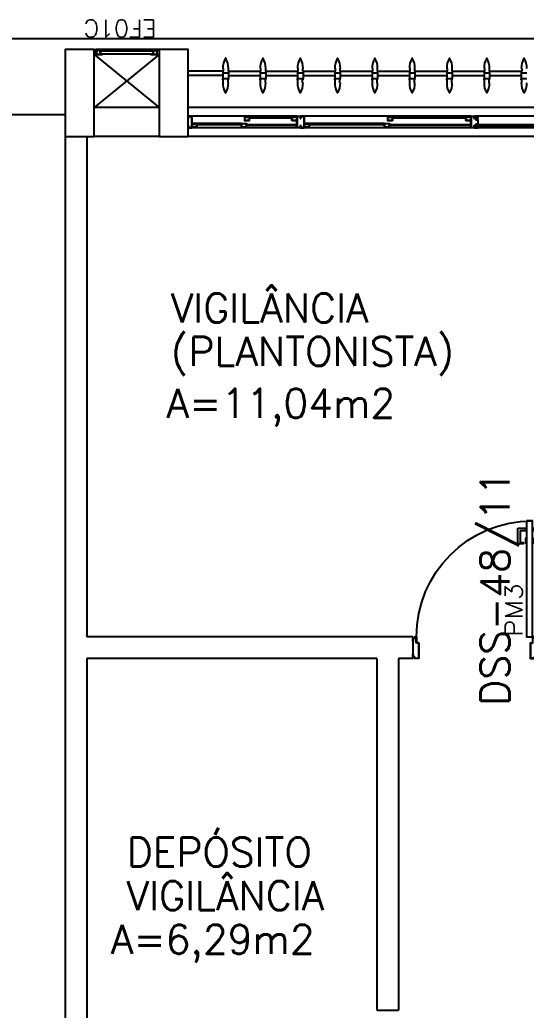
# Model space of a CAD drawing. Header units: millimetres. Extents: x 2046 to 2564, y 885 to 1120.
# Drawn here: x 2343.75 to 2347.24, y 959.28 to 966.11 of the extents above; entities that cross this region are included whole.
import ezdxf

# ---------------------------------------------------------------- set-up
doc = ezdxf.new("R2010")
doc.units = ezdxf.units.MM
doc.header["$LTSCALE"] = 10
for name, color, linetype in [('AR-ALV', 2, 'Continuous'), ('AR-BRISES', 2, 'Continuous'), ('AR-CALÇADA', 1, 'Continuous'), ('AR-ESQ', 1, 'Continuous'), ('AR-ESTC', 3, 'Continuous'), ('AR-PEITORIL', 1, 'Continuous'), ('AR-PISO2', 1, 'Continuous'), ('AR-PORTA', 1, 'Continuous'), ('AR-SHAFT', 1, 'Continuous'), ('BR-PAINEL', 1, 'Continuous'), ('BR-SUPORTE', 1, 'Continuous'), ('DT-ESQ-CHAPA DOBRADA-V', 2, 'Continuous'), ('DT-ESQ-MARCO-V', 1, 'Continuous'), ('DT-ESQ-PERFIL CADEIRA-C', 2, 'Continuous'), ('DT-ESQ-PERFIL CADEIRA-V', 1, 'Continuous'), ('DT-ESQ-PERFIL U-C', 2, 'Continuous'), ('DT-ESQ-PERFIL U-V', 1, 'Continuous'), ('DT-ESQ-VENEZIANA-C', 1, 'Continuous'), ('DT-ESQ-VENEZIANA-V', 1, 'Continuous'), ('DT-ESQ-VIDRO-C', 2, 'Continuous'), ('DT-TXTESQ', 2, 'Continuous'), ('DT-TXTMOD', 1, 'Continuous'), ('ENDEREÇO', 2, 'Continuous'), ('maçaneta', 1, 'Continuous'), ('mov', 1, 'Continuous'), ('PM-PERFIL U-C', 2, 'Continuous'), ('PM-TXT', 2, 'Continuous'), ('pm1', 2, 'Continuous'), ('TEXTO', 2, 'Continuous'), ('Área', 2, 'Continuous')]:
    doc.layers.add(name, color=color, linetype=linetype)
doc.styles.add('S10', font='simplex.shx', dxfattribs={"height": 0.1})
doc.styles.add('S12', font='simplex.shx', dxfattribs={"width": 1.1, "height": 0.12})
doc.styles.add('UNB-100', font='simplex.shx', dxfattribs={"height": 0.2})
doc.styles.add('UNB1-100', font='simplex.shx', dxfattribs={"height": 0.2})

# ---------------------------------------------------------------- blocks, each defined once
blk = doc.blocks.new('EF31-P')
at = {"layer": 'DT-ESQ-CHAPA DOBRADA-V', "ltscale": 0.1}
for p, q in [((3.2, -0.077), (3.7615, -0.077)), ((3.2, -0.08), (3.7615, -0.08)), ((4.4, -0.077), (4.749, -0.077)), ((4.4, -0.08), (4.749, -0.08))]:
    blk.add_line(p, q, dxfattribs=at)
at = {"layer": 'DT-ESQ-MARCO-V', "ltscale": 0.1}
for p, q in [((2.5985, -0.06), (3.1515, -0.06)), ((2.5985, -0.14), (3.1515, -0.14))]:
    blk.add_line(p, q, dxfattribs=at)
at = {"layer": 'DT-ESQ-PERFIL CADEIRA-C', "ltscale": 0.1}
for p, q in [((3.2, -0.1335), (3.2485, -0.1335)), ((3.773, -0.1335), (3.7265, -0.1335)), ((3.7635, -0.0885), (3.81, -0.0885)), ((4.35, -0.0885), (4.3015, -0.0885)), ((4.4, -0.1335), (4.4485, -0.1335)), ((4.7605, -0.1335), (4.714, -0.1335)), ((4.751, -0.0885), (4.7975, -0.0885)), ((5.125, -0.0885), (5.0765, -0.0885))]:
    blk.add_line(p, q, dxfattribs=at)
for points in [[(3.81, -0.087, -1), (3.81, -0.09), (3.7635, -0.09, -0.414214), (3.7615, -0.088), (3.7615, -0.067, -0.414214), (3.7635, -0.065), (3.795, -0.065, -0.414214), (3.7965, -0.0665), (3.7965, -0.087)], [(3.7965, -0.0885, -0.198913), (3.7954, -0.0881, -0.198913), (3.795, -0.087), (3.795, -0.067, 0.414214), (3.7945, -0.0665), (3.7635, -0.0665, 0.414214), (3.763, -0.067), (3.763, -0.088, 0.414214), (3.7635, -0.0885)], [(4.3015, -0.09), (4.35, -0.09), (4.35, -0.0885), (4.315, -0.0885, 0.198912), (4.3161, -0.0881, 0.198913), (4.3165, -0.087), (4.3165, -0.067, -0.414214), (4.317, -0.0665), (4.35, -0.0665), (4.35, -0.065), (4.3165, -0.065, 0.414214), (4.315, -0.0665), (4.315, -0.0785), (4.315, -0.08), (4.315, -0.087), (4.3015, -0.087, 1)], [(4.7975, -0.087, -1), (4.7975, -0.09), (4.751, -0.09, -0.414214), (4.749, -0.088), (4.749, -0.067, -0.414214), (4.751, -0.065), (4.7825, -0.065, -0.414214), (4.784, -0.0665), (4.784, -0.087)], [(4.784, -0.0885, -0.198913), (4.7829, -0.0881, -0.198913), (4.7825, -0.087), (4.7825, -0.067, 0.414214), (4.782, -0.0665), (4.751, -0.0665, 0.414214), (4.7505, -0.067), (4.7505, -0.088, 0.414214), (4.751, -0.0885)], [(5.0765, -0.09), (5.125, -0.09), (5.125, -0.0885), (5.09, -0.0885, 0.198912), (5.0911, -0.0881, 0.198913), (5.0915, -0.087), (5.0915, -0.067, -0.414214), (5.092, -0.0665), (5.125, -0.0665), (5.125, -0.065), (5.0915, -0.065, 0.414214), (5.09, -0.0665), (5.09, -0.0785), (5.09, -0.08), (5.09, -0.087), (5.0765, -0.087, 1)], [(3.2485, -0.135), (3.2, -0.135), (3.2, -0.1335), (3.235, -0.1335, -0.198912), (3.2339, -0.1331, -0.198913), (3.2335, -0.132), (3.2335, -0.112, 0.414214), (3.233, -0.1115), (3.2, -0.1115), (3.2, -0.11), (3.2335, -0.11, -0.414214), (3.235, -0.1115), (3.235, -0.1235), (3.235, -0.125), (3.235, -0.132), (3.2485, -0.132, -1)], [(3.7265, -0.132, 1), (3.7265, -0.135), (3.773, -0.135, 0.414214), (3.775, -0.133), (3.775, -0.112, 0.414214), (3.773, -0.11), (3.7415, -0.11, 0.414214), (3.74, -0.1115), (3.74, -0.132)], [(3.74, -0.1335, 0.198913), (3.7411, -0.1331, 0.198913), (3.7415, -0.132), (3.7415, -0.112, -0.414214), (3.742, -0.1115), (3.773, -0.1115, -0.414214), (3.7735, -0.112), (3.7735, -0.133, -0.414214), (3.773, -0.1335)], [(4.4485, -0.135), (4.4, -0.135), (4.4, -0.1335), (4.435, -0.1335, -0.198912), (4.4339, -0.1331, -0.198913), (4.4335, -0.132), (4.4335, -0.112, 0.414214), (4.433, -0.1115), (4.4, -0.1115), (4.4, -0.11), (4.4335, -0.11, -0.414214), (4.435, -0.1115), (4.435, -0.1235), (4.435, -0.125), (4.435, -0.132), (4.4485, -0.132, -1)], [(4.714, -0.132, 1), (4.714, -0.135), (4.7605, -0.135, 0.414214), (4.7625, -0.133), (4.7625, -0.112, 0.414214), (4.7605, -0.11), (4.729, -0.11, 0.414214), (4.7275, -0.1115), (4.7275, -0.132)], [(4.7275, -0.1335, 0.198913), (4.7286, -0.1331, 0.198913), (4.729, -0.132), (4.729, -0.112, -0.414214), (4.7295, -0.1115), (4.7605, -0.1115, -0.414214), (4.761, -0.112), (4.761, -0.133, -0.414214), (4.7605, -0.1335)]]:
    blk.add_lwpolyline(points, format="xyb", close=True, dxfattribs=at)
at = {"layer": 'DT-ESQ-PERFIL CADEIRA-V', "ltscale": 0.1}
for p, q in [((3.2485, -0.135), (3.7265, -0.135)), ((3.795, -0.09), (4.3015, -0.09)), ((4.4485, -0.135), (4.714, -0.135)), ((4.7825, -0.09), (5.0765, -0.09))]:
    blk.add_line(p, q, dxfattribs=at)
at = {"layer": 'DT-ESQ-PERFIL U-C', "ltscale": 0.1}
for points in [[(3.15, -0.1285), (3.15, -0.1385, 0.414214), (3.1515, -0.14), (3.1735, -0.14, 0.414214), (3.175, -0.1385), (3.175, -0.125), (3.1735, -0.125), (3.1735, -0.138, -0.414214), (3.173, -0.1385), (3.152, -0.1385, -0.414214), (3.1515, -0.138), (3.1515, -0.1285), (3.1645, -0.1285, 0.414214), (3.166, -0.127), (3.166, -0.117, 0.414214), (3.1645, -0.1155), (3.1515, -0.1155), (3.1515, -0.0845), (3.1645, -0.0845, 0.414214), (3.166, -0.083), (3.166, -0.073, 0.414214), (3.1645, -0.0715), (3.1515, -0.0715), (3.1515, -0.062, -0.414214), (3.152, -0.0615), (3.173, -0.0615, -0.414214), (3.1735, -0.062), (3.1735, -0.075), (3.175, -0.075), (3.175, -0.0615, 0.414214), (3.1735, -0.06), (3.1515, -0.06, 0.414214), (3.15, -0.0615), (3.15, -0.0715, 0.414214), (3.1515, -0.073), (3.1645, -0.073), (3.1645, -0.083), (3.1515, -0.083), (3.1515, -0.083, 0.414214), (3.15, -0.0845), (3.15, -0.1155, 0.414214), (3.1515, -0.117), (3.1515, -0.117), (3.1645, -0.117), (3.1645, -0.127), (3.1515, -0.127, 0.414214)], [(3.175, -0.0615, -0.414214), (3.1765, -0.06), (3.1985, -0.06, -0.414214), (3.2, -0.0615), (3.2, -0.1385, -0.414214), (3.1985, -0.14), (3.1765, -0.14, -0.414214), (3.175, -0.1385), (3.175, -0.125), (3.1765, -0.125), (3.1765, -0.138, 0.414214), (3.177, -0.1385), (3.198, -0.1385, 0.414214), (3.1985, -0.138), (3.1985, -0.062, 0.414214), (3.198, -0.0615), (3.177, -0.0615, 0.414214), (3.1765, -0.062), (3.1765, -0.075), (3.175, -0.075)], [(4.375, -0.0615, 0.414214), (4.3735, -0.06), (4.3515, -0.06, 0.414214), (4.35, -0.0615), (4.35, -0.1385, 0.414214), (4.3515, -0.14), (4.3735, -0.14, 0.414214), (4.375, -0.1385), (4.375, -0.125), (4.3735, -0.125), (4.3735, -0.138, -0.414214), (4.373, -0.1385), (4.352, -0.1385, -0.414214), (4.3515, -0.138), (4.3515, -0.062, -0.414214), (4.352, -0.0615), (4.373, -0.0615, -0.414214), (4.3735, -0.062), (4.3735, -0.075), (4.375, -0.075)], [(4.375, -0.0615, -0.414214), (4.3765, -0.06), (4.3985, -0.06, -0.414214), (4.4, -0.0615), (4.4, -0.1385, -0.414214), (4.3985, -0.14), (4.3765, -0.14, -0.414214), (4.375, -0.1385), (4.375, -0.125), (4.3765, -0.125), (4.3765, -0.138, 0.414214), (4.377, -0.1385), (4.398, -0.1385, 0.414214), (4.3985, -0.138), (4.3985, -0.062, 0.414214), (4.398, -0.0615), (4.377, -0.0615, 0.414214), (4.3765, -0.062), (4.3765, -0.075), (4.375, -0.075)], [(5.15, -0.0615, 0.414214), (5.1485, -0.06), (5.1265, -0.06, 0.414214), (5.125, -0.0615), (5.125, -0.1385, 0.414214), (5.1265, -0.14), (5.1485, -0.14, 0.414214), (5.15, -0.1385), (5.15, -0.125), (5.1485, -0.125), (5.1485, -0.138, -0.414214), (5.148, -0.1385), (5.127, -0.1385, -0.414214), (5.1265, -0.138), (5.1265, -0.062, -0.414214), (5.127, -0.0615), (5.148, -0.0615, -0.414214), (5.1485, -0.062), (5.1485, -0.075), (5.15, -0.075)]]:
    blk.add_lwpolyline(points, format="xyb", close=True, dxfattribs=at)
at = {"layer": 'DT-ESQ-PERFIL U-V', "ltscale": 0.1}
for p, q in [((3.1985, -0.06), (4.3515, -0.06)), ((4.3985, -0.06), (5.1265, -0.06)), ((3.1985, -0.14), (4.3515, -0.14)), ((4.3985, -0.14), (5.1265, -0.14))]:
    blk.add_line(p, q, dxfattribs=at)
at = {"layer": 'DT-ESQ-VIDRO-C', "ltscale": 0.1}
for points in [[(3.1625, -0.081), (3.1625, -0.075), (2.5875, -0.075), (2.5875, -0.081)], [(3.238, -0.13), (3.238, -0.127), (3.737, -0.127), (3.737, -0.13)], [(4.3125, -0.085), (4.3125, -0.082), (3.799, -0.082), (3.799, -0.085)], [(4.438, -0.13), (4.438, -0.127), (4.7245, -0.127), (4.7245, -0.13)], [(5.0875, -0.085), (5.0875, -0.082), (4.7865, -0.082), (4.7865, -0.085)]]:
    blk.add_lwpolyline(points, close=True, dxfattribs=at)
at = {"layer": 'DT-TXTMOD', "ltscale": 0.1, "style": 'S10', "flags": 3}
for tag, p in [('M01', (0.025, -0.28)), ('M02', (0.3253, -0.28)), ('M03', (0.627, -0.28)), ('M04', (0.9288, -0.28)), ('M05', (1.2306, -0.28)), ('M06', (1.5323, -0.28)), ('M07', (1.8341, -0.28)), ('M08', (2.1359, -0.28)), ('M09', (2.4376, -0.28)), ('M10', (2.7394, -0.28)), ('M11', (3.0412, -0.28)), ('M12', (3.3429, -0.28)), ('M13', (3.6447, -0.28)), ('M14', (3.9464, -0.28)), ('M15', (4.2482, -0.28)), ('M16', (4.55, -0.28)), ('M17', (4.8517, -0.28))]:
    blk.add_attdef(tag, p, '', height=0.1, dxfattribs=at)
blk = doc.blocks.new('BR-MODULO8')
at = {"layer": 'BR-PAINEL'}
for p, q in [((-4.9117, 0.27), (-4.9092, 0.27)), ((-4.9117, 0.25), (-4.9117, 0.24)), ((-4.9117, 0.25), (-4.9092, 0.25)), ((-4.9117, 0.24), (-4.8733, 0.24)), ((-4.9117, 0.24), (-4.9117, 0.2)), ((-4.9092, 0.27), (-4.9092, 0.25)), ((-4.8758, 0.27), (-4.8758, 0.25)), ((-4.8733, 0.27), (-4.8758, 0.27)), ((-4.8733, 0.25), (-4.8758, 0.25)), ((-4.8733, 0.25), (-4.8733, 0.24)), ((-4.8733, 0.24), (-4.8733, 0.2)), ((-4.6542, 0.27), (-4.6517, 0.27)), ((-4.6542, 0.25), (-4.6542, 0.24)), ((-4.6542, 0.25), (-4.6517, 0.25)), ((-4.6542, 0.24), (-4.6158, 0.24)), ((-4.6542, 0.24), (-4.6542, 0.2)), ((-4.6517, 0.27), (-4.6517, 0.25)), ((-4.6183, 0.27), (-4.6183, 0.25)), ((-4.6158, 0.27), (-4.6183, 0.27)), ((-4.6158, 0.25), (-4.6183, 0.25)), ((-4.6158, 0.25), (-4.6158, 0.24)), ((-4.6158, 0.24), (-4.6158, 0.2)), ((-4.3967, 0.27), (-4.3942, 0.27)), ((-4.3967, 0.25), (-4.3967, 0.24)), ((-4.3967, 0.25), (-4.3942, 0.25)), ((-4.3967, 0.24), (-4.3583, 0.24)), ((-4.3967, 0.24), (-4.3967, 0.2)), ((-4.3942, 0.27), (-4.3942, 0.25)), ((-4.3608, 0.27), (-4.3608, 0.25)), ((-4.3583, 0.27), (-4.3608, 0.27)), ((-4.3583, 0.25), (-4.3608, 0.25)), ((-4.3583, 0.25), (-4.3583, 0.24)), ((-4.3583, 0.24), (-4.3583, 0.2)), ((-4.1392, 0.27), (-4.1367, 0.27)), ((-4.1392, 0.25), (-4.1392, 0.24)), ((-4.1392, 0.25), (-4.1367, 0.25)), ((-4.1392, 0.24), (-4.1008, 0.24)), ((-4.1392, 0.24), (-4.1392, 0.2)), ((-4.1367, 0.27), (-4.1367, 0.25)), ((-4.1033, 0.27), (-4.1033, 0.25)), ((-4.1008, 0.27), (-4.1033, 0.27)), ((-4.1008, 0.25), (-4.1033, 0.25)), ((-4.1008, 0.25), (-4.1008, 0.24)), ((-4.1008, 0.24), (-4.1008, 0.2)), ((-3.8817, 0.27), (-3.8792, 0.27)), ((-3.8817, 0.25), (-3.8817, 0.24)), ((-3.8817, 0.25), (-3.8792, 0.25)), ((-3.8817, 0.24), (-3.8433, 0.24)), ((-3.8817, 0.24), (-3.8817, 0.2)), ((-3.8792, 0.27), (-3.8792, 0.25)), ((-3.8458, 0.27), (-3.8458, 0.25)), ((-3.8433, 0.27), (-3.8458, 0.27)), ((-3.8433, 0.25), (-3.8458, 0.25)), ((-3.8433, 0.25), (-3.8433, 0.24)), ((-3.8433, 0.24), (-3.8433, 0.2)), ((-3.6242, 0.27), (-3.6217, 0.27)), ((-3.6242, 0.25), (-3.6242, 0.24)), ((-3.6242, 0.25), (-3.6217, 0.25)), ((-3.6242, 0.24), (-3.5858, 0.24)), ((-3.6242, 0.24), (-3.6242, 0.2)), ((-3.6217, 0.27), (-3.6217, 0.25)), ((-3.5883, 0.27), (-3.5883, 0.25)), ((-3.5858, 0.27), (-3.5883, 0.27)), ((-3.5858, 0.25), (-3.5883, 0.25)), ((-3.5858, 0.25), (-3.5858, 0.24)), ((-3.5858, 0.24), (-3.5858, 0.2)), ((-3.3667, 0.27), (-3.3642, 0.27)), ((-3.3667, 0.25), (-3.3667, 0.24)), ((-3.3667, 0.25), (-3.3642, 0.25)), ((-3.3667, 0.24), (-3.3283, 0.24)), ((-3.3667, 0.24), (-3.3667, 0.2)), ((-3.3642, 0.27), (-3.3642, 0.25)), ((-3.3308, 0.27), (-3.3308, 0.25)), ((-3.3283, 0.27), (-3.3308, 0.27)), ((-3.3283, 0.25), (-3.3308, 0.25)), ((-3.3283, 0.25), (-3.3283, 0.24)), ((-3.3283, 0.24), (-3.3283, 0.2)), ((-3.1092, 0.27), (-3.1067, 0.27)), ((-3.1092, 0.25), (-3.1092, 0.24)), ((-3.1092, 0.25), (-3.1067, 0.25)), ((-3.1092, 0.24), (-3.0708, 0.24)), ((-3.1092, 0.24), (-3.1092, 0.2)), ((-3.1067, 0.27), (-3.1067, 0.25)), ((-3.0733, 0.27), (-3.0733, 0.25)), ((-3.0708, 0.27), (-3.0733, 0.27)), ((-3.0708, 0.25), (-3.0733, 0.25)), ((-3.0708, 0.25), (-3.0708, 0.24)), ((-3.0708, 0.24), (-3.0708, 0.2)), ((-2.8517, 0.27), (-2.8492, 0.27)), ((-2.8517, 0.25), (-2.8517, 0.24)), ((-2.8517, 0.25), (-2.8492, 0.25)), ((-2.8517, 0.24), (-2.8133, 0.24)), ((-2.8517, 0.24), (-2.8517, 0.2)), ((-2.8492, 0.27), (-2.8492, 0.25)), ((-4.9117, 0.2), (-4.8733, 0.2)), ((-4.9117, 0.19), (-4.9117, 0.2)), ((-4.9117, 0.19), (-4.9092, 0.19)), ((-4.9117, 0.17), (-4.9092, 0.17)), ((-4.9092, 0.17), (-4.9092, 0.19)), ((-4.8733, 0.19), (-4.8758, 0.19)), ((-4.8758, 0.17), (-4.8758, 0.19)), ((-4.8733, 0.17), (-4.8758, 0.17)), ((-4.8733, 0.19), (-4.8733, 0.2)), ((-4.6542, 0.2), (-4.6158, 0.2)), ((-4.6542, 0.19), (-4.6542, 0.2)), ((-4.6542, 0.19), (-4.6517, 0.19)), ((-4.6542, 0.17), (-4.6517, 0.17)), ((-4.6517, 0.17), (-4.6517, 0.19)), ((-4.6158, 0.19), (-4.6183, 0.19)), ((-4.6183, 0.17), (-4.6183, 0.19)), ((-4.6158, 0.17), (-4.6183, 0.17)), ((-4.6158, 0.19), (-4.6158, 0.2)), ((-4.3967, 0.2), (-4.3583, 0.2)), ((-4.3967, 0.19), (-4.3967, 0.2)), ((-4.3967, 0.19), (-4.3942, 0.19)), ((-4.3967, 0.17), (-4.3942, 0.17)), ((-4.3942, 0.17), (-4.3942, 0.19)), ((-4.3583, 0.19), (-4.3608, 0.19)), ((-4.3608, 0.17), (-4.3608, 0.19)), ((-4.3583, 0.17), (-4.3608, 0.17)), ((-4.3583, 0.19), (-4.3583, 0.2)), ((-4.1392, 0.2), (-4.1008, 0.2)), ((-4.1392, 0.19), (-4.1392, 0.2)), ((-4.1392, 0.19), (-4.1367, 0.19)), ((-4.1392, 0.17), (-4.1367, 0.17)), ((-4.1367, 0.17), (-4.1367, 0.19)), ((-4.1008, 0.19), (-4.1033, 0.19)), ((-4.1033, 0.17), (-4.1033, 0.19)), ((-4.1008, 0.17), (-4.1033, 0.17)), ((-4.1008, 0.19), (-4.1008, 0.2)), ((-3.8817, 0.2), (-3.8433, 0.2)), ((-3.8817, 0.19), (-3.8817, 0.2)), ((-3.8817, 0.19), (-3.8792, 0.19)), ((-3.8817, 0.17), (-3.8792, 0.17)), ((-3.8792, 0.17), (-3.8792, 0.19)), ((-3.8433, 0.19), (-3.8458, 0.19)), ((-3.8458, 0.17), (-3.8458, 0.19)), ((-3.8433, 0.17), (-3.8458, 0.17)), ((-3.8433, 0.19), (-3.8433, 0.2)), ((-3.6242, 0.2), (-3.5858, 0.2)), ((-3.6242, 0.19), (-3.6242, 0.2)), ((-3.6242, 0.19), (-3.6217, 0.19)), ((-3.6242, 0.17), (-3.6217, 0.17)), ((-3.6217, 0.17), (-3.6217, 0.19)), ((-3.5858, 0.19), (-3.5883, 0.19)), ((-3.5883, 0.17), (-3.5883, 0.19)), ((-3.5858, 0.17), (-3.5883, 0.17)), ((-3.5858, 0.19), (-3.5858, 0.2)), ((-3.3667, 0.2), (-3.3283, 0.2)), ((-3.3667, 0.19), (-3.3667, 0.2)), ((-3.3667, 0.19), (-3.3642, 0.19)), ((-3.3667, 0.17), (-3.3642, 0.17)), ((-3.3642, 0.17), (-3.3642, 0.19)), ((-3.3283, 0.19), (-3.3308, 0.19)), ((-3.3308, 0.17), (-3.3308, 0.19)), ((-3.3283, 0.17), (-3.3308, 0.17)), ((-3.3283, 0.19), (-3.3283, 0.2)), ((-3.1092, 0.2), (-3.0708, 0.2)), ((-3.1092, 0.19), (-3.1092, 0.2)), ((-3.1092, 0.19), (-3.1067, 0.19)), ((-3.1092, 0.17), (-3.1067, 0.17)), ((-3.1067, 0.17), (-3.1067, 0.19)), ((-3.0708, 0.19), (-3.0733, 0.19)), ((-3.0733, 0.17), (-3.0733, 0.19)), ((-3.0708, 0.17), (-3.0733, 0.17)), ((-3.0708, 0.19), (-3.0708, 0.2)), ((-2.8517, 0.2), (-2.8133, 0.2)), ((-2.8517, 0.19), (-2.8517, 0.2)), ((-2.8517, 0.19), (-2.8492, 0.19)), ((-2.8517, 0.17), (-2.8492, 0.17)), ((-2.8492, 0.17), (-2.8492, 0.19))]:
    blk.add_line(p, q, dxfattribs=at)
for centre, radius, start, end in [((-4.7867, 0.2739), 0.1251, 148.47206, 181.77204), ((-4.8925, 0.3387), 0.001, 37.1012, 142.8988), ((-4.9983, 0.2739), 0.1251, 358.22796, 31.52794), ((-4.5292, 0.2739), 0.1251, 148.47206, 181.77204), ((-4.635, 0.3387), 0.001, 37.1012, 142.8988), ((-4.7408, 0.2739), 0.1251, 358.22796, 31.52794), ((-4.2717, 0.2739), 0.1251, 148.47206, 181.77204), ((-4.3775, 0.3387), 0.001, 37.1012, 142.8988), ((-4.4833, 0.2739), 0.1251, 358.22796, 31.52794), ((-4.0142, 0.2739), 0.1251, 148.47206, 181.77204), ((-4.12, 0.3387), 0.001, 37.1012, 142.8988), ((-4.2258, 0.2739), 0.1251, 358.22796, 31.52794), ((-3.7567, 0.2739), 0.1251, 148.47206, 181.77204), ((-3.8625, 0.3387), 0.001, 37.1012, 142.8988), ((-3.9683, 0.2739), 0.1251, 358.22796, 31.52794), ((-3.4992, 0.2739), 0.1251, 148.47206, 181.77204), ((-3.605, 0.3387), 0.001, 37.1012, 142.8988), ((-3.7108, 0.2739), 0.1251, 358.22796, 31.52794), ((-3.2417, 0.2739), 0.1251, 148.47206, 181.77204), ((-3.3475, 0.3387), 0.001, 37.1012, 142.8988), ((-3.4533, 0.2739), 0.1251, 358.22796, 31.52794), ((-2.9842, 0.2739), 0.1251, 148.47206, 181.77204), ((-3.09, 0.3387), 0.001, 37.1012, 142.8988), ((-3.1958, 0.2739), 0.1251, 358.22796, 31.52794), ((-2.7267, 0.2739), 0.1251, 148.47206, 181.77204), ((-2.8325, 0.3387), 0.001, 37.1012, 142.8988), ((-2.9383, 0.2739), 0.1251, 358.22796, 31.52794), ((-4.7867, 0.1661), 0.1251, 178.22796, 211.52794), ((-4.9983, 0.1661), 0.1251, 328.47206, 1.77204), ((-4.5292, 0.1661), 0.1251, 178.22796, 211.52794), ((-4.7408, 0.1661), 0.1251, 328.47206, 1.77204), ((-4.2717, 0.1661), 0.1251, 178.22796, 211.52794), ((-4.4833, 0.1661), 0.1251, 328.47206, 1.77204), ((-4.0142, 0.1661), 0.1251, 178.22796, 211.52794), ((-4.2258, 0.1661), 0.1251, 328.47206, 1.77204), ((-3.7567, 0.1661), 0.1251, 178.22796, 211.52794), ((-3.9683, 0.1661), 0.1251, 328.47206, 1.77204), ((-3.4992, 0.1661), 0.1251, 178.22796, 211.52794), ((-3.7108, 0.1661), 0.1251, 328.47206, 1.77204), ((-3.2417, 0.1661), 0.1251, 178.22796, 211.52794), ((-3.4533, 0.1661), 0.1251, 328.47206, 1.77204), ((-2.9842, 0.1661), 0.1251, 178.22796, 211.52794), ((-3.1958, 0.1661), 0.1251, 328.47206, 1.77204), ((-2.7267, 0.1661), 0.1251, 178.22796, 211.52794), ((-2.9383, 0.1661), 0.1251, 328.47206, 1.77204), ((-4.8925, 0.1013), 0.001, 217.1012, 322.8988), ((-4.635, 0.1013), 0.001, 217.1012, 322.8988), ((-4.3775, 0.1013), 0.001, 217.1012, 322.8988), ((-4.12, 0.1013), 0.001, 217.1012, 322.8988), ((-3.8625, 0.1013), 0.001, 217.1012, 322.8988), ((-3.605, 0.1013), 0.001, 217.1012, 322.8988), ((-3.3475, 0.1013), 0.001, 217.1012, 322.8988), ((-3.09, 0.1013), 0.001, 217.1012, 322.8988), ((-2.8325, 0.1013), 0.001, 217.1012, 322.8988)]:
    blk.add_arc(centre, radius, start, end, dxfattribs=at)
at = {"layer": 'BR-SUPORTE'}
for p, q in [((-4.9117, 0.25), (-5.15, 0.25)), ((-4.9117, 0.22), (-5.15, 0.22)), ((-4.8733, 0.25), (-4.6517, 0.25)), ((-4.8733, 0.22), (-4.6542, 0.22)), ((-4.6158, 0.25), (-4.3942, 0.25)), ((-4.6158, 0.22), (-4.3967, 0.22)), ((-4.3583, 0.25), (-4.1367, 0.25)), ((-4.3583, 0.22), (-4.1392, 0.22)), ((-4.1008, 0.25), (-3.8792, 0.25)), ((-4.1008, 0.22), (-3.8817, 0.22)), ((-3.8433, 0.25), (-3.6217, 0.25)), ((-3.8433, 0.22), (-3.6242, 0.22)), ((-3.5858, 0.25), (-3.3642, 0.25)), ((-3.5858, 0.22), (-3.3667, 0.22)), ((-3.3283, 0.25), (-3.1067, 0.25)), ((-3.3283, 0.22), (-3.1092, 0.22)), ((-3.0708, 0.25), (-2.8492, 0.25)), ((-3.0708, 0.22), (-2.8517, 0.22))]:
    blk.add_line(p, q, dxfattribs=at)
blk = doc.blocks.new('PM3')
at = {"layer": 'maçaneta'}
for points in [[(0.02, 0.825), (-0.035, 0.825), (-0.035, 0.715), (0, 0.715), (0, 0.725), (-0.02, 0.725), (-0.02, 0.8035, -0.414214), (-0.0185, 0.805), (0.02, 0.805)], [(0.125, 0.825), (0.07, 0.825), (0.07, 0.805), (0.1085, 0.805, -0.414214), (0.11, 0.8035), (0.11, 0.725), (0.09, 0.725), (0.09, 0.715), (0.125, 0.715)]]:
    blk.add_lwpolyline(points, format="xyb", close=True, dxfattribs=at)
for points in [[(0.02, 0.715), (0.02, 0.755), (0.025, 0.755), (0.025, 0.715)], [(0.07, 0.715), (0.07, 0.755), (0.065, 0.755), (0.065, 0.715)]]:
    blk.add_lwpolyline(points, close=True, dxfattribs=at)
at = {"layer": 'mov'}
blk.add_arc((0.025, 0.075), 0.8, 0, 90, dxfattribs=at)
at = {"layer": 'PM-PERFIL U-C'}
for p, q in [((0.01, 0.065), (0.01, 0.0735)), ((0.0115, 0.075), (0.0235, 0.075)), ((0.012, 0.073), (0.012, 0.0645)), ((0.023, 0.073), (0.012, 0.073)), ((0.023, 0.0335), (0.023, 0.073)), ((0.025, 0.0735), (0.025, 0.034)), ((0.825, 0.0735), (0.825, 0.034)), ((0.8385, 0.075), (0.8265, 0.075)), ((0.827, 0.073), (0.838, 0.073)), ((0.827, 0.0335), (0.827, 0.073)), ((0.838, 0.073), (0.838, 0.0645)), ((0.84, 0.065), (0.84, 0.0735)), ((0, 0.045), (0, 0.0635)), ((0.002, 0.045), (0, 0.045)), ((0.0015, 0.065), (0.01, 0.065)), ((0.002, 0.063), (0.002, 0.045)), ((0.0105, 0.063), (0.002, 0.063)), ((0.038, 0.032), (0.0245, 0.032)), ((0.0385, 0.034), (0.025, 0.034)), ((0.038, 0.032), (0.038, -0.073)), ((0.04, 0.0325), (0.04, -0.0735)), ((0.81, 0.0325), (0.81, -0.0735)), ((0.8115, 0.034), (0.825, 0.034)), ((0.812, 0.032), (0.8255, 0.032)), ((0.812, 0.032), (0.812, -0.073)), ((0.8395, 0.063), (0.848, 0.063)), ((0.8485, 0.065), (0.84, 0.065)), ((0.848, 0.063), (0.848, 0.045)), ((0.848, 0.045), (0.85, 0.045)), ((0.85, 0.045), (0.85, 0.0635)), ((0, -0.045), (0.002, -0.045)), ((0, -0.0635), (0, -0.045)), ((0.01, -0.065), (0.0015, -0.065)), ((0.002, -0.045), (0.002, -0.063)), ((0.002, -0.063), (0.0105, -0.063)), ((0.01, -0.0735), (0.01, -0.065)), ((0.012, -0.0645), (0.012, -0.073)), ((0.838, -0.0645), (0.838, -0.073)), ((0.848, -0.063), (0.8395, -0.063)), ((0.84, -0.0735), (0.84, -0.065)), ((0.84, -0.065), (0.8485, -0.065)), ((0.85, -0.045), (0.848, -0.045)), ((0.848, -0.045), (0.848, -0.063)), ((0.85, -0.0635), (0.85, -0.045)), ((0.0385, -0.075), (0.0115, -0.075)), ((0.012, -0.073), (0.038, -0.073)), ((0.8115, -0.075), (0.8385, -0.075)), ((0.838, -0.073), (0.812, -0.073))]:
    blk.add_line(p, q, dxfattribs=at)
for centre, start, end in [((0.0115, 0.0735), 90, 180), ((0.0235, 0.0735), 360, 90), ((0.8265, 0.0735), 90, 180), ((0.8385, 0.0735), 0, 90), ((0.0015, 0.0635), 90, 180), ((0.0105, 0.0645), 270, 0), ((0.0245, 0.0335), 180, 270), ((0.0385, 0.0325), 0, 90), ((0.8115, 0.0325), 90, 180), ((0.8255, 0.0335), 270, 0), ((0.8395, 0.0645), 180, 270), ((0.8485, 0.0635), 0, 90), ((0.0015, -0.0635), 180, 270), ((0.0105, -0.0645), 0, 90), ((0.8395, -0.0645), 90, 180), ((0.8485, -0.0635), 270, 0), ((0.0115, -0.0735), 180, 270), ((0.0385, -0.0735), 269.93864, 0), ((0.8115, -0.0735), 180, 270.06136), ((0.8385, -0.0735), 270, 0)]:
    blk.add_arc(centre, 0.0015, start, end, dxfattribs=at)
at = {"layer": 'pm1'}
blk.add_lwpolyline([(0.065, 0.875), (0.065, 0.075), (0.025, 0.075), (0.025, 0.875)], close=True, dxfattribs=at)
at = {"layer": 'PM-TXT', "style": 'S12', "width": 1.1}
blk.add_attdef('PM', (0.214, 0.075), '', height=0.12, rotation=90, dxfattribs=at)
blk = doc.blocks.new('EF01C-P')
at = {"layer": 'DT-ESQ-PERFIL CADEIRA-C', "ltscale": 0.1}
for points in [[(0.01, 0.0015), (0.01, 0.003), (0.0015, 0.003, 1), (0.0015, 0), (0.015, 0, 0.414214), (0.0165, 0.0015), (0.0165, 0.0335), (0.043, 0.0335)], [(0.043, 0.0065), (0.018, 0.0065), (0.018, 0.0165), (0.0165, 0.0165), (0.0165, 0.0065, 0.414214), (0.018, 0.005), (0.043, 0.005), (0.0565, 0.005, 1), (0.0565, 0.008), (0.043, 0.008), (0.043, 0.02), (0.043, 0.032), (0.0565, 0.032, 1), (0.0565, 0.035), (0.043, 0.035), (0.0165, 0.035, 0.414214), (0.015, 0.0335), (0.015, 0.0015), (0.0015, 0.0015)], [(0.0415, 0.02), (0.0415, 0.032, -0.414214), (0.043, 0.0335), (0.0565, 0.0335)], [(0.0415, 0.02), (0.0415, 0.008, 0.414214), (0.043, 0.0065), (0.0565, 0.0065)], [(0.407, 0.0065), (0.432, 0.0065), (0.432, 0.0165), (0.4335, 0.0165), (0.4335, 0.0065, -0.414214), (0.432, 0.005), (0.407, 0.005), (0.3935, 0.005, -1), (0.3935, 0.008), (0.407, 0.008), (0.407, 0.02), (0.407, 0.032), (0.3935, 0.032, -1), (0.3935, 0.035), (0.407, 0.035), (0.4335, 0.035, -0.414214), (0.435, 0.0335), (0.435, 0.0015), (0.4485, 0.0015)], [(0.4085, 0.02), (0.4085, 0.032, 0.414214), (0.407, 0.0335), (0.3935, 0.0335)], [(0.4085, 0.02), (0.4085, 0.008, -0.414214), (0.407, 0.0065), (0.3935, 0.0065)], [(0.44, 0.0015), (0.44, 0.003), (0.4485, 0.003, -1), (0.4485, 0), (0.435, 0, -0.414214), (0.4335, 0.0015), (0.4335, 0.0335), (0.407, 0.0335)]]:
    blk.add_lwpolyline(points, format="xyb", dxfattribs=at)
at = {"layer": 'DT-ESQ-PERFIL CADEIRA-V', "ltscale": 0.1}
blk.add_line((0.015, 0), (0.435, 0), dxfattribs=at)
at = {"layer": 'DT-ESQ-VENEZIANA-C', "ltscale": 0.1}
for p, q in [((0.043, 0.0105), (0.407, 0.0105)), ((0.043, 0.009), (0.407, 0.009))]:
    blk.add_line(p, q, dxfattribs=at)
at = {"layer": 'DT-ESQ-VENEZIANA-V', "ltscale": 0.1}
blk.add_line((0.043, 0.031), (0.407, 0.031), dxfattribs=at)
at = {"layer": 'DT-TXTESQ', "ltscale": 0.1, "style": 'S12'}
blk.add_text('EF01C', height=0.12, dxfattribs=at).set_placement((0.0192, -0.205))
at = {"layer": 'DT-TXTMOD', "ltscale": 0.1, "style": 'S10', "flags": 3}
blk.add_attdef('EF01C', (0.0208, -0.14), '', height=0.1, dxfattribs=at)

msp = doc.modelspace()

# ---------------------------------------------------------------- linework, layer by layer
at = {"layer": 'AR-ALV'}
for p, q in [((2344.7109, 965.5024), (2344.2609, 965.5024)), ((2344.0609, 965.3024), (2344.0609, 949.8524)), ((2344.2109, 965.3024), (2344.2109, 961.8524)), ((2344.7109, 965.3024), (2344.2609, 965.3024)), ((2346.4609, 961.8524), (2344.2109, 961.8524)), ((2346.4609, 961.8524), (2346.4609, 961.7024)), ((2344.2109, 961.7024), (2344.2109, 958.9774)), ((2346.2109, 961.7024), (2344.2109, 961.7024)), ((2346.2109, 961.7024), (2346.2109, 959.2774)), ((2346.4609, 961.7024), (2346.3609, 961.7024)), ((2346.3609, 961.7024), (2346.3609, 959.2774)), ((2346.2109, 959.2774), (2346.3609, 959.2774))]:
    msp.add_line(p, q, dxfattribs=at)
at = {"layer": 'AR-CALÇADA'}
msp.add_line((2285.6859, 965.9774), (2356.9109, 965.9774), dxfattribs=at)
at = {"layer": 'AR-ESTC'}
for points in [[(2344.0609, 965.3024), (2344.2609, 965.3024), (2344.2609, 965.9024), (2344.0609, 965.9024)], [(2344.7109, 965.3024), (2344.9109, 965.3024), (2344.9109, 965.9024), (2344.7109, 965.9024)]]:
    msp.add_lwpolyline(points, close=True, dxfattribs=at)
at = {"layer": 'AR-PEITORIL'}
for p, q in [((2350.0609, 965.5024), (2344.9109, 965.5024)), ((2350.0609, 965.3024), (2344.9109, 965.3024))]:
    msp.add_line(p, q, dxfattribs=at)
at = {"layer": 'AR-PISO2'}
msp.add_line((2344.0609, 965.4524), (2338.9109, 965.4524), dxfattribs=at)
at = {"layer": 'AR-SHAFT'}
for p, q in [((2344.7094, 965.8674), (2344.2609, 965.5024)), ((2344.2624, 965.8674), (2344.7109, 965.5024))]:
    msp.add_line(p, q, dxfattribs=at)

# ---------------------------------------------------------------- block references
at = {"layer": 'AR-BRISES'}
msp.add_blockref('BR-MODULO8', (2350.0609, 965.5024), dxfattribs=at)
at = {"layer": 'AR-ESQ', "rotation": 180}
for name, p in [('EF01C-P', (2344.7109, 965.9024)), ('EF31-P', (2350.0609, 965.3024))]:
    msp.add_blockref(name, p, dxfattribs=at)
at = {"layer": 'AR-PORTA'}
ref = msp.add_blockref('PM3', (2347.3109, 961.7774), dxfattribs=dict(at, xscale=-1))
ref.add_attrib('PM', 'PM3', (2347.2169, 961.8524), dxfattribs={"layer": 'PM-TXT', "height": 0.12, "rotation": 90, "style": 'S12', "width": 1.1})

# ---------------------------------------------------------------- texts
at = {"layer": 'ENDEREÇO', "style": 'UNB1-100'}
msp.add_text('DSS-48/11', height=0.2, rotation=90, dxfattribs=at).set_placement((2347.1281, 961.3766))
at = {"layer": 'TEXTO', "style": 'UNB-100'}
for s, p in [('VIGILÂNCIA', (2344.7914, 964.02)), ('(PLANTONISTA)', (2344.7914, 963.72)), ('DEPÓSITO', (2344.4859, 960.2673)), ('VIGILÂNCIA', (2344.4859, 959.9673))]:
    msp.add_text(s, height=0.2, dxfattribs=at).set_placement(p)
at = {"layer": 'Área', "style": 'UNB-100'}
for s, p in [('A=11,04m2', (2344.7618, 963.363)), ('A=6,29m2', (2344.3777, 959.6665))]:
    msp.add_text(s, height=0.2, dxfattribs=at).set_placement(p)

doc.saveas('drawing.dxf')
